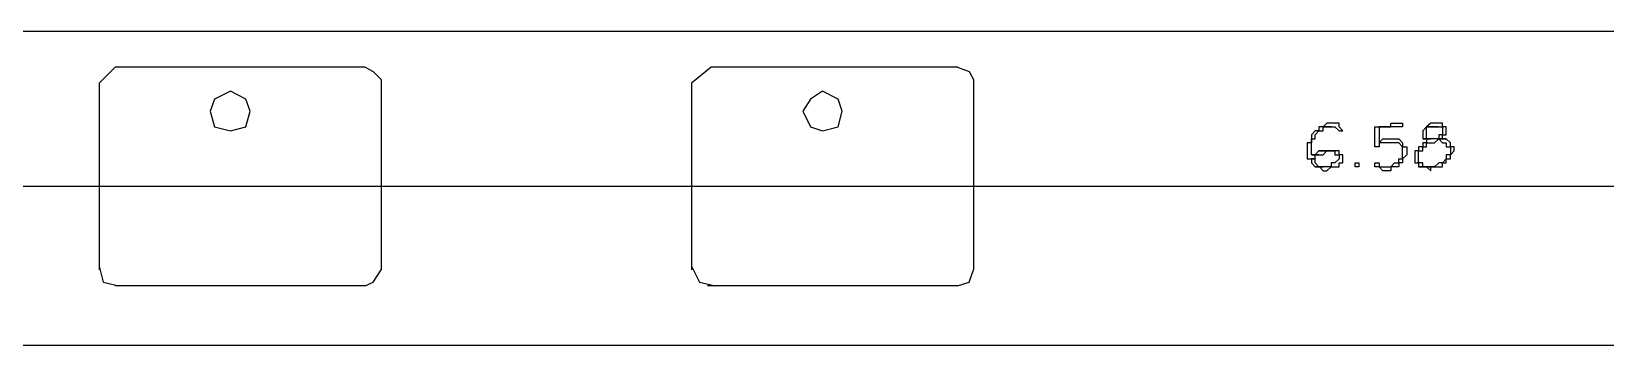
# Model space of a CAD drawing. Header units: millimetres. Extents: x -518.8 to -461.2, y 3.5 to 44.2.
# Drawn here: x -504.104 to -501.582, y 31.639 to 32.142 of the extents above; entities that cross this region are included whole.
import ezdxf

# ---------------------------------------------------------------- set-up
doc = ezdxf.new("R2010")
doc.units = ezdxf.units.MM
doc.header["$MEASUREMENT"] = 0
for name, color, linetype in [('16', 16, 'Continuous'), ('4', 4, 'Continuous'), ('5', 5, 'Continuous'), ('6', 6, 'Continuous'), ('MYSOLIDS', 7, 'Continuous')]:
    doc.layers.add(name, color=color, linetype=linetype)

msp = doc.modelspace()

# ---------------------------------------------------------------- linework, layer by layer
at = {"layer": '16'}
msp.add_lwpolyline([(-498.597, 31.8939), (-505.294, 31.8939)], dxfattribs=at)
at = {"layer": '4'}
for points in [[(-503.9699, 32.0849), (-503.9955, 32.0594)], [(-503.5692, 32.0849), (-503.9699, 32.0849)], [(-503.5692, 32.0849), (-503.5564, 32.0782), (-503.5436, 32.0654), (-503.5436, 32.0654), (-503.5436, 31.7601)], [(-503.0151, 32.0849), (-503.0466, 32.0594)], [(-502.6203, 32.0849), (-503.0151, 32.0849)], [(-502.6203, 32.0849), (-502.6015, 32.0782), (-502.5948, 32.0654), (-502.5948, 32.0654), (-502.5948, 31.7601)], [(-503.9955, 32.0594), (-503.9955, 31.7601)], [(-503.0466, 32.0594), (-503.0466, 31.7601)], [(-503.7534, 32.0142), (-503.7602, 32.0338), (-503.785, 32.0466), (-503.8105, 32.0338), (-503.8173, 32.0142), (-503.8105, 31.9894), (-503.785, 31.9827), (-503.7602, 31.9894), (-503.7534, 32.0142)], [(-502.8053, 32.0142), (-502.8113, 32.0338), (-502.8369, 32.0466), (-502.8557, 32.0338), (-502.8684, 32.0142), (-502.8557, 31.9894), (-502.8369, 31.9827), (-502.8113, 31.9894), (-502.8053, 32.0142)], [(-503.9955, 31.7661), (-503.9887, 31.7406), (-503.9639, 31.7345)], [(-503.5692, 31.7345), (-503.5564, 31.7406), (-503.5436, 31.7601)], [(-503.0466, 31.7661), (-503.0339, 31.7406), (-503.0083, 31.7345)], [(-502.6203, 31.7345), (-502.6015, 31.7406), (-502.5948, 31.7601)], [(-503.5692, 31.7345), (-503.9699, 31.7345)], [(-502.6203, 31.7345), (-503.0211, 31.7345)]]:
    msp.add_lwpolyline(points, dxfattribs=at)
at = {"layer": '5'}
msp.add_lwpolyline([(-498.4504, 32.1421), (-498.4504, 31.6391), (-498.6481, 31.6391), (-498.6481, 32.1421), (-498.6481, 32.1421), (-505.2429, 32.1421)], dxfattribs=at)
at = {"layer": '6'}
msp.add_lwpolyline([(-498.6481, 31.6391), (-505.2429, 31.6391)], dxfattribs=at)
at = {"layer": 'MYSOLIDS'}
for points in [[(-502.0346, 31.9894), (-502.0414, 31.9894), (-502.0414, 31.9894), (-502.0414, 31.9827), (-502.0474, 31.9827), (-502.0474, 31.9827), (-502.0534, 31.9766), (-502.0534, 31.9766), (-502.0534, 31.9766), (-502.0534, 31.9699), (-502.0534, 31.9699), (-502.0534, 31.9639), (-502.0534, 31.9639), (-502.0602, 31.9639), (-502.0602, 31.9571), (-502.0602, 31.9571), (-502.0602, 31.9511), (-502.0602, 31.9511), (-502.0602, 31.9443), (-502.0602, 31.9443), (-502.0602, 31.9383), (-502.0534, 31.9383), (-502.0534, 31.9315), (-502.0534, 31.9315), (-502.0534, 31.9315), (-502.0474, 31.9255), (-502.0474, 31.9255), (-502.0346, 31.9255), (-502.0346, 31.9255), (-502.0414, 31.9255), (-502.0414, 31.9255), (-502.0474, 31.9315), (-502.0474, 31.9315), (-502.0474, 31.9315), (-502.0474, 31.9383), (-502.0534, 31.9383), (-502.0474, 31.9383), (-502.0474, 31.9443), (-502.0414, 31.9443), (-502.0534, 31.9443), (-502.0534, 31.9443), (-502.0534, 31.9511), (-502.0534, 31.9511), (-502.0534, 31.9511), (-502.0534, 31.9571), (-502.0534, 31.9571), (-502.0534, 31.9639), (-502.0534, 31.9639), (-502.0534, 31.9699), (-502.0474, 31.9699), (-502.0474, 31.9699), (-502.0474, 31.9766), (-502.0474, 31.9766), (-502.0414, 31.9827), (-502.0414, 31.9827), (-502.0346, 31.9827), (-502.0346, 31.9827), (-502.0346, 31.9894), (-502.0286, 31.9894), (-502.0286, 31.9894), (-502.0218, 31.9894), (-502.0218, 31.9894), (-502.0346, 31.9894), (-502.0346, 31.9894)], [(-502.0218, 31.9954), (-502.0218, 31.9954), (-502.0218, 31.9954), (-502.0286, 31.9954), (-502.0286, 31.9954), (-502.0346, 31.9894), (-502.0346, 31.9894), (-502.0218, 31.9894), (-502.0218, 31.9894), (-502.0158, 31.9894), (-502.0158, 31.9894), (-502.009, 31.9827), (-502.009, 31.9827), (-502.009, 31.9827), (-502.009, 31.9827), (-502.009, 31.9827), (-502.003, 31.9827), (-502.009, 31.9894), (-502.009, 31.9894), (-502.009, 31.9894), (-502.009, 31.9954), (-502.0158, 31.9954), (-502.0158, 31.9954), (-502.0218, 31.9954), (-502.0218, 31.9954)], [(-501.9451, 31.9894), (-501.9451, 31.9827), (-501.9451, 31.9827), (-501.9451, 31.9827), (-501.9451, 31.9766), (-501.9451, 31.9699), (-501.9451, 31.9699), (-501.9451, 31.9639), (-501.9451, 31.9639), (-501.9451, 31.9639), (-501.9391, 31.9699), (-501.9391, 31.9699), (-501.9331, 31.9699), (-501.9331, 31.9699), (-501.9263, 31.9699), (-501.9263, 31.9699), (-501.9263, 31.9699), (-501.9203, 31.9699), (-501.9203, 31.9699), (-501.9136, 31.9699), (-501.9136, 31.9699), (-501.9075, 31.9639), (-501.9075, 31.9639), (-501.9075, 31.9639), (-501.9075, 31.9571), (-501.9008, 31.9571), (-501.9008, 31.9511), (-501.9008, 31.9511), (-501.9008, 31.9511), (-501.9008, 31.9443), (-501.9008, 31.9443), (-501.9075, 31.9383), (-501.9075, 31.9383), (-501.9075, 31.9383), (-501.9075, 31.9315), (-501.9075, 31.9315), (-501.9136, 31.9315), (-501.9136, 31.9255), (-501.9136, 31.9255), (-501.9203, 31.9255), (-501.9203, 31.9255), (-501.9263, 31.9255), (-501.9263, 31.9188), (-501.9331, 31.9188), (-501.9331, 31.9188), (-501.9391, 31.9188), (-501.9391, 31.9188), (-501.9451, 31.9255), (-501.9451, 31.9255), (-501.9451, 31.9255), (-501.9519, 31.9255), (-501.9519, 31.9315), (-501.9519, 31.9315), (-501.9519, 31.9315), (-501.9519, 31.9315), (-501.9519, 31.9315), (-501.9519, 31.9315), (-501.9451, 31.9315), (-501.9451, 31.9315), (-501.9451, 31.9315), (-501.9451, 31.9315), (-501.9451, 31.9315), (-501.9451, 31.9255), (-501.9391, 31.9255), (-501.9391, 31.9255), (-501.9391, 31.9255), (-501.9331, 31.9255), (-501.9331, 31.9255), (-501.9263, 31.9255), (-501.9263, 31.9255), (-501.9203, 31.9315), (-501.9203, 31.9315), (-501.9136, 31.9315), (-501.9136, 31.9315), (-501.9136, 31.9383), (-501.9136, 31.9383), (-501.9075, 31.9383), (-501.9075, 31.9443), (-501.9075, 31.9443), (-501.9075, 31.9511), (-501.9075, 31.9511), (-501.9075, 31.9571), (-501.9075, 31.9571), (-501.9136, 31.9639), (-501.9136, 31.9639), (-501.9136, 31.9639), (-501.9203, 31.9639), (-501.9203, 31.9639), (-501.9263, 31.9639), (-501.9263, 31.9639), (-501.9331, 31.9639), (-501.9331, 31.9639), (-501.9331, 31.9639), (-501.9391, 31.9639), (-501.9391, 31.9639), (-501.9391, 31.9639), (-501.9451, 31.9639), (-501.9451, 31.9571), (-501.9451, 31.9571), (-501.9451, 31.9571), (-501.9519, 31.9571), (-501.9519, 31.9571), (-501.9519, 31.9639), (-501.9519, 31.9639), (-501.9519, 31.9639), (-501.9519, 31.9699), (-501.9519, 31.9699), (-501.9519, 31.9766), (-501.9519, 31.9766), (-501.9519, 31.9827), (-501.9519, 31.9827), (-501.9519, 31.9827), (-501.9519, 31.9827), (-501.9519, 31.9894), (-501.9451, 31.9894), (-501.9451, 31.9894), (-501.9451, 31.9894), (-501.9391, 31.9894), (-501.9391, 31.9894), (-501.9331, 31.9894), (-501.9331, 31.9894), (-501.9263, 31.9894), (-501.9263, 31.9954), (-501.9203, 31.9954), (-501.9203, 31.9954), (-501.9136, 31.9954), (-501.9136, 31.9954), (-501.9136, 31.9954), (-501.9075, 31.9954), (-501.9075, 31.9954), (-501.9075, 31.9954), (-501.9075, 31.9954), (-501.9075, 31.9894), (-501.9075, 31.9894), (-501.9075, 31.9894), (-501.9075, 31.9894), (-501.9075, 31.9894), (-501.9136, 31.9894), (-501.9136, 31.9894), (-501.9203, 31.9894), (-501.9263, 31.9894), (-501.9263, 31.9894), (-501.9331, 31.9894), (-501.9391, 31.9894), (-501.9391, 31.9894), (-501.9451, 31.9894), (-501.9451, 31.9894), (-501.9451, 31.9894), (-501.9451, 31.9894), (-501.9451, 31.9894)], [(-501.8496, 31.9954), (-501.8564, 31.9954), (-501.8564, 31.9954), (-501.8624, 31.9954), (-501.8624, 31.9954), (-501.8692, 31.9894), (-501.8496, 31.9894), (-501.8496, 31.9894), (-501.8496, 31.9894), (-501.8436, 31.9894), (-501.8436, 31.9894), (-501.8436, 31.9827), (-501.8436, 31.9827), (-501.8436, 31.9827), (-501.8436, 31.9766), (-501.8436, 31.9766), (-501.8496, 31.9766), (-501.8496, 31.9766), (-501.8496, 31.9699), (-501.8564, 31.9699), (-501.8564, 31.9699), (-501.8624, 31.9699), (-501.8752, 31.9699), (-501.8752, 31.9699), (-501.8692, 31.9699), (-501.8692, 31.9699), (-501.8692, 31.9639), (-501.8752, 31.9639), (-501.8752, 31.9639), (-501.8752, 31.9571), (-501.882, 31.9571), (-501.882, 31.9571), (-501.882, 31.9511), (-501.888, 31.9511), (-501.888, 31.9443), (-501.888, 31.9443), (-501.888, 31.9383), (-501.888, 31.9383), (-501.888, 31.9315), (-501.888, 31.9315), (-501.882, 31.9315), (-501.882, 31.9255), (-501.882, 31.9255), (-501.8624, 31.9255), (-501.8624, 31.9255), (-501.8692, 31.9255), (-501.8752, 31.9255), (-501.8752, 31.9315), (-501.8752, 31.9315), (-501.882, 31.9315), (-501.882, 31.9315), (-501.882, 31.9383), (-501.882, 31.9383), (-501.882, 31.9383), (-501.882, 31.9443), (-501.882, 31.9443), (-501.882, 31.9511), (-501.8752, 31.9511), (-501.8752, 31.9571), (-501.8752, 31.9571), (-501.8692, 31.9571), (-501.8692, 31.9571), (-501.8692, 31.9639), (-501.8624, 31.9639), (-501.8624, 31.9639), (-501.8624, 31.9639), (-501.8564, 31.9639), (-501.8564, 31.9639), (-501.8496, 31.9699), (-501.8376, 31.9699), (-501.8376, 31.9699), (-501.8436, 31.9699), (-501.8436, 31.9699), (-501.8436, 31.9699), (-501.8436, 31.9766), (-501.8376, 31.9766), (-501.8376, 31.9766), (-501.8376, 31.9827), (-501.8376, 31.9827), (-501.8376, 31.9827), (-501.8376, 31.9894), (-501.8376, 31.9894), (-501.8436, 31.9894), (-501.8436, 31.9954), (-501.8436, 31.9954), (-501.8496, 31.9954), (-501.8496, 31.9954), (-501.8496, 31.9954)], [(-501.8692, 31.9894), (-501.8692, 31.9894), (-501.8692, 31.9894), (-501.8752, 31.9827), (-501.8752, 31.9827), (-501.8752, 31.9827), (-501.8752, 31.9766), (-501.8752, 31.9766), (-501.8752, 31.9699), (-501.8752, 31.9699), (-501.8624, 31.9699), (-501.8624, 31.9699), (-501.8692, 31.9699), (-501.8692, 31.9699), (-501.8692, 31.9766), (-501.8692, 31.9766), (-501.8692, 31.9766), (-501.8692, 31.9827), (-501.8692, 31.9827), (-501.8692, 31.9894), (-501.8624, 31.9894), (-501.8624, 31.9894), (-501.8624, 31.9894), (-501.8564, 31.9894), (-501.8504, 31.9894), (-501.8692, 31.9894), (-501.8692, 31.9894)], [(-502.0414, 31.9511), (-502.0474, 31.9443), (-502.0474, 31.9443), (-502.0534, 31.9443), (-502.0414, 31.9443), (-502.0414, 31.9443), (-502.0346, 31.9443), (-502.0346, 31.9443), (-502.0346, 31.9443), (-502.0286, 31.9511), (-502.0286, 31.9511), (-502.0218, 31.9511), (-502.0414, 31.9511), (-502.0414, 31.9511)], [(-502.0218, 31.9511), (-502.0218, 31.9511), (-502.0286, 31.9511), (-502.0286, 31.9511), (-502.0346, 31.9511), (-502.0346, 31.9511), (-502.0346, 31.9511), (-502.0414, 31.9511), (-502.0414, 31.9511), (-502.0218, 31.9511), (-502.0218, 31.9511), (-502.0158, 31.9511), (-502.0158, 31.9443), (-502.009, 31.9443), (-502.009, 31.9443), (-502.009, 31.9443), (-502.009, 31.9383), (-502.009, 31.9383), (-502.009, 31.9383), (-502.0158, 31.9315), (-502.0158, 31.9315), (-502.0158, 31.9315), (-502.0218, 31.9315), (-502.0218, 31.9255), (-502.0286, 31.9255), (-502.0286, 31.9255), (-502.0346, 31.9255), (-502.0474, 31.9255), (-502.0474, 31.9255), (-502.0406, 31.9255), (-502.0406, 31.9255), (-502.0346, 31.9188), (-502.0346, 31.9188), (-502.0286, 31.9188), (-502.0286, 31.9188), (-502.0218, 31.9255), (-502.0218, 31.9255), (-502.0158, 31.9255), (-502.0158, 31.9255), (-502.009, 31.9255), (-502.009, 31.9255), (-502.009, 31.9315), (-502.009, 31.9315), (-502.003, 31.9315), (-502.003, 31.9383), (-502.003, 31.9383), (-502.003, 31.9443), (-502.003, 31.9443), (-502.009, 31.9443), (-502.009, 31.9511), (-502.009, 31.9511), (-502.0158, 31.9511), (-502.0158, 31.9511), (-502.0218, 31.9511), (-502.0218, 31.9511), (-502.0218, 31.9511)], [(-501.8376, 31.9699), (-501.8496, 31.9699), (-501.8496, 31.9699), (-501.8436, 31.9639), (-501.8436, 31.9639), (-501.8376, 31.9639), (-501.8376, 31.9639), (-501.8376, 31.9571), (-501.8308, 31.9571), (-501.8308, 31.9571), (-501.8308, 31.9511), (-501.8308, 31.9511), (-501.8308, 31.9443), (-501.8376, 31.9443), (-501.8376, 31.9383), (-501.8376, 31.9383), (-501.8376, 31.9383), (-501.8436, 31.9315), (-501.8436, 31.9315), (-501.8496, 31.9315), (-501.8496, 31.9315), (-501.8496, 31.9315), (-501.8564, 31.9255), (-501.8564, 31.9255), (-501.8624, 31.9255), (-501.8624, 31.9255), (-501.882, 31.9255), (-501.8752, 31.9255), (-501.8752, 31.9255), (-501.8692, 31.9255), (-501.8692, 31.9255), (-501.8624, 31.9188), (-501.8624, 31.9188), (-501.8624, 31.9255), (-501.8564, 31.9255), (-501.8564, 31.9255), (-501.8496, 31.9255), (-501.8496, 31.9255), (-501.8496, 31.9255), (-501.8436, 31.9255), (-501.8436, 31.9315), (-501.8376, 31.9315), (-501.8376, 31.9315), (-501.8376, 31.9383), (-501.8376, 31.9383), (-501.8308, 31.9383), (-501.8308, 31.9383), (-501.8308, 31.9443), (-501.8308, 31.9443), (-501.8248, 31.9511), (-501.8248, 31.9511), (-501.8248, 31.9511), (-501.8248, 31.9571), (-501.8308, 31.9571), (-501.8308, 31.9639), (-501.8308, 31.9639), (-501.8308, 31.9639), (-501.8376, 31.9699), (-501.8376, 31.9699)], [(-501.9775, 31.9255), (-501.9835, 31.9255), (-501.9835, 31.9255), (-501.9835, 31.9255), (-501.9835, 31.9255), (-501.9835, 31.9315), (-501.9835, 31.9315), (-501.9775, 31.9315), (-501.9775, 31.9315), (-501.9775, 31.9315), (-501.9775, 31.9315), (-501.9775, 31.9315), (-501.9775, 31.9315), (-501.9775, 31.9255), (-501.9775, 31.9255), (-501.9775, 31.9255), (-501.9775, 31.9255), (-501.9775, 31.9255), (-501.9775, 31.9255), (-501.9775, 31.9255)]]:
    msp.add_lwpolyline(points, dxfattribs=at)

doc.saveas('drawing.dxf')
